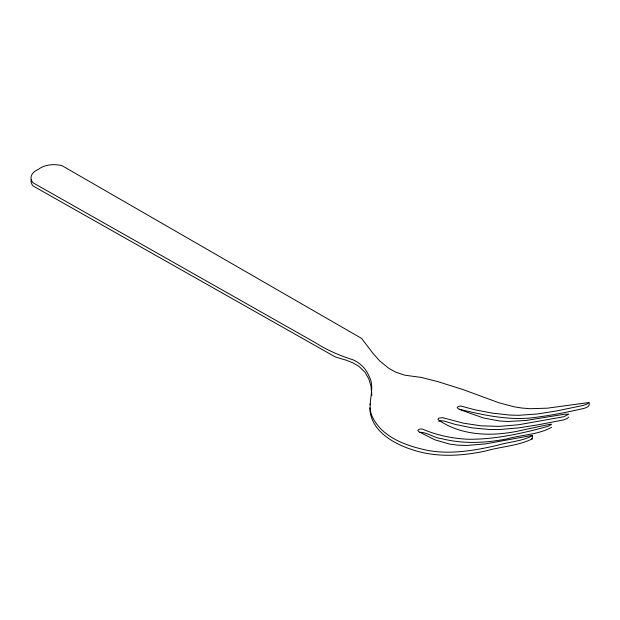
<?xml version="1.0" encoding="UTF-8"?>
<svg xmlns="http://www.w3.org/2000/svg" width="620" height="620" viewBox="0 0 620 620"><rect width="100%" height="100%" fill="white"/><g stroke="black" fill="none" stroke-linecap="round" stroke-linejoin="round"><path stroke-width="0.93" d="M370.109 404.759L370.357 403.426M532.363 435.659C521.552 441.603 508.563 441.75 496.946 445.431C474.308 450.539 450.763 454.669 427.63 450.399C406.906 446.012 382.842 437.852 372.721 417.539C365.474 404.116 376.596 389.259 368.799 375.751C365.986 368.582 360.088 363.041 353.175 359.848C339.737 355.694 327.112 350.145 315.177 342.596L33.093 182.838A18.623 10.749 0 0 1 38.696 169.183A18.623 10.749 0 0 1 62.294 165.819L361.615 338.427L373.085 353.501L379.665 360.879L388.779 368.288L395.591 372.116L404.883 375.201L421.182 377.417L437.65 381.571L462.931 389.531L498.829 402.736L513.972 406.767L521.877 408.038L530.054 408.719L547.328 408.177L589 402.519L586.706 404.225L583.443 405.356L556.721 410.921L537.261 413.989L518.646 415.307L509.71 415.067L492.187 413.121L474.811 409.774L460.73 405.999L458.134 406.565L457.188 407.65L458.405 408.859L461.706 410.3L483.693 418.027L499.464 420.98L507.927 421.492L526.07 420.453L564.138 414.284L568.741 414.137L563.898 416.71L518.638 424.739L499.449 426.382L480.988 425.816L463.411 423.181L442.672 417.686L438.844 418.097L437.929 419.546C462.605 437.054 495.698 436.689 524.187 429.707C532.774 427.994 541.299 425.994 549.901 424.344C554.125 423.351 548.568 426.142 547.398 426.498C521.505 433.605 494.814 439.596 467.829 439.247C452.522 438.511 437.294 435.356 423.166 429.373C421.399 428.691 419.12 428.792 417.81 430.303L418.857 431.737L434.705 439.758L449.407 444.044L457.607 445.152L466.395 445.47L485.406 443.928L531.309 435.55L532.363 435.659L532.363 438.813C518.049 445.958 501.255 446.501 486.018 450.918C461.559 456.204 435.535 457.731 411.541 449.454C392.584 443.308 370.256 430.264 369.815 407.805M589 402.519C590.566 406.394 586.233 407.813 583.443 408.503C568.191 412.068 552.784 415.051 537.261 417.136C511.035 421.205 484.631 415.354 459.381 409.246M438.844 421.251L441.138 420.771L444.385 421.135L455.018 424.351L472.084 427.878L490.11 429.528L499.449 429.536L518.638 427.885L538.137 424.801L563.898 419.864L567.517 418.314L568.563 417.121M419.786 432.256C427.443 432.303 434.209 438.03 441.913 438.743C463.156 444.091 485.398 443.068 506.749 438.945C521.226 434.845 538.625 434.729 551.591 427.25M531.309 438.696L532.363 438.813M371.884 395.343L370.977 386.136L368.799 378.897L365.211 372.496L358.879 366.296L353.175 363.002L346.495 360.29L335.273 356.934L33.093 185.984A18.623 10.749 0 0 1 31.124 179.816"/></g></svg>
